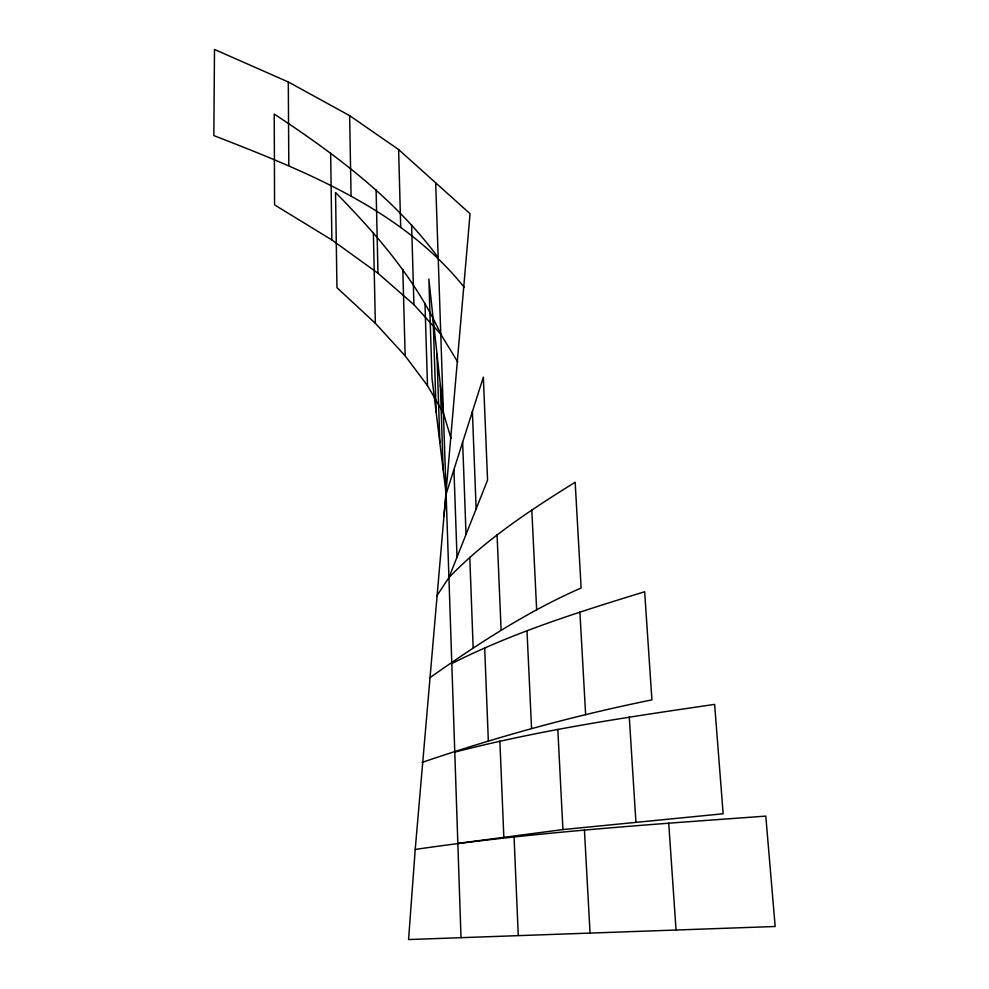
<?xml version="1.0" encoding="UTF-8"?>
<svg xmlns="http://www.w3.org/2000/svg" width="989" height="989" viewBox="0 0 989 989"><rect width="100%" height="100%" fill="white"/><g stroke="black" fill="none" stroke-linecap="round" stroke-linejoin="round"><path stroke-width="1.48" d="M415.219 849.452L408.568 939.55L775.166 926.495L765.795 816.11C648.735 824.628 531.414 832.392 415.219 849.452L470.059 213.698L398.616 149.562L349.636 115.639L288.293 81.976L214.502 49.45L213.834 135.58C304.439 170.899 401.621 209.05 464.162 287.243M443.925 516.258L446.126 494.104L483.349 377.168L487.565 480.073L448.919 577.588L436.693 596.07M448.919 577.588C485.686 539.351 530.388 510.126 575.165 482.249L581.124 587.998C526.914 611.734 477.576 644.136 429.411 678.021M451.812 663.557C513.18 632.478 579.084 611.882 644.655 591.756L651.924 699.866C574.04 715.69 497.393 736.706 422.204 762.383M454.779 752.122C540.13 730.006 627.483 717.087 714.627 704.391L723.144 813.774L562.926 829.573L457.833 843.407M457.771 362.061L440.76 334.183L413.921 304.661L377.971 273.236L331.871 239.944L274.571 204.896L274.237 114.069C334.962 154.123 394.66 198.43 438.189 257.548M450.984 438.337L443.406 413.006L427.508 385.673L405.156 355.855L375.35 323.279L336.952 287.663L335.543 192.534C376.896 234.529 416.196 280.06 440.76 334.183M446.126 494.104L432.008 378.33L428.855 279.022L443.406 413.006M668.712 823.083L676.031 929.784M629.276 717.074L635.902 821.871M579.9 611.981L585.636 714.713M584.437 830.092L590.037 932.751M557.808 729.375L562.926 829.573M531.798 509.891L536.656 610.003M526.989 630.648L531.55 728.337M514.057 836.929L518.273 935.347M497.084 534.789L501.089 629.758M499.878 741.107L503.821 836.781M484.684 647.82L488.331 740.786M472.383 411.634L476.142 508.89M469.787 557.252L473.15 647.535M462.642 442.219L466.029 534.419M453.939 469.552L457.017 557.166M435.692 183.002L460.998 937.535M440.34 384.795L443.159 469.8M436.94 353.456L439.858 442.751M433.133 318.433L436.174 412.462M424.961 303.24L427.508 385.673M411.609 224.738L413.921 304.661M402.82 269.515L405.156 355.855M398.616 149.562L400.693 227.013M376.104 189.851L377.971 273.236M373.385 232.724L375.35 323.279M349.636 115.639L351.07 196.032M330.647 152.912L331.871 239.944M288.293 81.976L288.813 165.287"/></g></svg>
